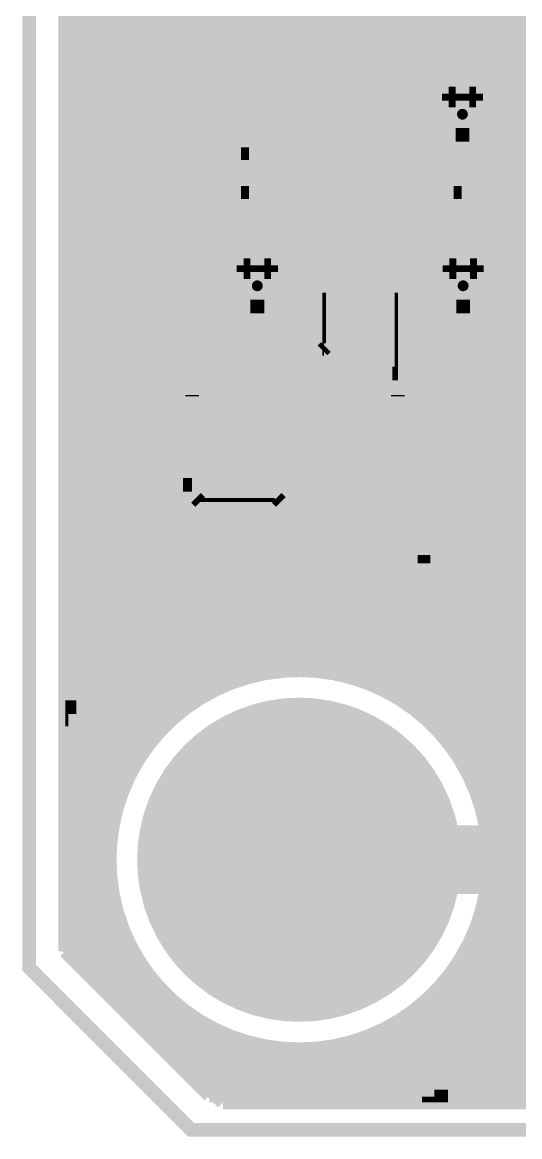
# Model space of a CAD drawing. Extents: x -5 to 157, y -120 to 103.
# Drawn here: x 17.87 to 27.08, y -119.13 to -98.5 of the extents above; entities that cross this region are included whole.
import ezdxf

# ---------------------------------------------------------------- set-up
doc = ezdxf.new("R2010")
doc.units = 0
doc.header["$MEASUREMENT"] = 0
doc.layers.get('0').update_dxf_attribs({"linetype": 'CONTINUOUS'})
for name, color, linetype in [('22-304-2_BOT', 7, 'CONTINUOUS'), ('22-304-2_DRD', 7, 'CONTINUOUS'), ('22-304-2_DRL', 2, 'CONTINUOUS'), ('22-304-2_IN1', 4, 'CONTINUOUS'), ('22-304-2_IN2', 3, 'CONTINUOUS'), ('22-304-2_SMB', 5, 'CONTINUOUS'), ('22-304-2_SMT', 10, 'CONTINUOUS'), ('22-304-2_SPB', 14, 'CONTINUOUS'), ('22-304-2_SSB', 12, 'CONTINUOUS'), ('22-304-2_TOP', 13, 'CONTINUOUS'), ('THRUHOLE_TAP', 7, 'CONTINUOUS')]:
    doc.layers.add(name, color=color, linetype=linetype)

# ---------------------------------------------------------------- blocks, each defined once
blk = doc.blocks.new('ROUND_1')
at = {"const_width": 2.99974}
blk.add_lwpolyline([(-1.49987, 0, 1), (1.49987, 0, 1)], format="xyb", close=True, dxfattribs=at)
blk = doc.blocks.new('RECTANGLE_3')
blk.add_solid([(0.4826, 0.4064), (0.4826, -0.4064), (-0.4826, 0.4064), (-0.4826, -0.4064)])
blk = doc.blocks.new('ROUND_39')
at = {"const_width": 0.40005}
blk.add_lwpolyline([(-0.200024, 0, 1), (0.200024, 0, 1)], format="xyb", close=True, dxfattribs=at)
blk = doc.blocks.new('RECTANGLE_53')
blk.add_solid([(0.6985, 0.4445), (0.6985, -0.4445), (-0.6985, 0.4445), (-0.6985, -0.4445)])
blk = doc.blocks.new('ROUND_83')
at = {"const_width": 1.6002}
blk.add_lwpolyline([(-0.8001, 0, 1), (0.8001, 0, 1)], format="xyb", close=True, dxfattribs=at)
blk = doc.blocks.new('ROUND_88')
at = {"const_width": 0.10033}
blk.add_lwpolyline([(-0.050164, 0, 1), (0.050164, 0, 1)], format="xyb", close=True, dxfattribs=at)
blk = doc.blocks.new('ROUND_42')
at = {"const_width": 0.40005}
blk.add_lwpolyline([(-0.200024, 0, 1), (0.200024, 0, 1)], format="xyb", close=True, dxfattribs=at)
blk = doc.blocks.new('ROUND_80')
at = {"const_width": 0.10033}
blk.add_lwpolyline([(-0.050164, 0, 1), (0.050164, 0, 1)], format="xyb", close=True, dxfattribs=at)

msp = doc.modelspace()

# ---------------------------------------------------------------- linework, layer by layer
at = {"layer": '22-304-2_BOT'}
for points, const_width in [([(21.2852, -29.34208), (21.2852, -103.5177)], 0.254), ([(21.5138, -29.34208), (21.5138, -103.5177)], 0.254), ([(20.32, -36.068), (20.32, -84.455), (19.304, -85.471), (19.304, -106.68), (20.828, -108.204), (25.654, -108.204), (28.956, -111.506), (28.956, -113.284), (30.48, -114.808), (37.338, -114.808), (40.14978, -111.9886), (40.14978, -111.379), (40.14978, -110.04042)], 0.635), ([(21.7424, -79.756), (21.7424, -103.5177)], 0.254), ([(21.971, -80.05572), (21.971, -103.5177)], 0.254), ([(22.1996, -80.28432), (22.1996, -103.5177)], 0.254), ([(22.4282, -80.51292), (22.4282, -103.5177)], 0.254), ([(22.6568, -80.74152), (22.6568, -103.5177)], 0.254), ([(22.8854, -80.97012), (22.8854, -103.5177)], 0.254), ([(23.114, -81.19872), (23.114, -103.5177)], 0.254), ([(21.0566, -84.82838), (21.0566, -103.5177)], 0.254), ([(20.828, -85.11286), (20.828, -107.0356)], 0.254), ([(20.5994, -85.34146), (20.5994, -106.807)], 0.254), ([(20.3708, -85.57006), (20.3708, -106.5784)], 0.254), ([(20.1295, -85.81136), (20.1295, -106.3371)], 0.254), ([(20.1422, -85.79866), (20.1422, -106.3498)], 0.254), ([(23.1267, -98.2218), (23.1267, -98.6282)], 0.254), ([(23.1267, -98.6028), (20.1295, -98.6028)], 0.254), ([(23.1267, -98.6282), (23.1267, -100.0506)], 0.254), ([(23.1267, -98.8314), (20.1295, -98.8314)], 0.254), ([(23.1267, -99.06), (20.1295, -99.06)], 0.254), ([(24.1173, -99.1362), (24.1173, -100.8761), (24.13, -100.8888)], 0.3048), ([(26.0223, -99.9871), (26.0223, -99.1362)], 0.381), ([(23.1267, -99.2886), (20.1295, -99.2886)], 0.254), ([(26.0223, -100.203), (26.0223, -99.1362), (26.0223, -100.203)], 0.254), ([(23.1267, -99.5172), (20.1295, -99.5172)], 0.254), ([(23.1267, -99.7458), (20.1295, -99.7458)], 0.254), ([(23.1267, -99.9744), (20.1295, -99.9744)], 0.254), ([(23.1394, -100.0506), (23.1394, -101.3968)], 0.254), ([(26.9367, -100.0506), (25.1206, -100.0506)], 0.254), ([(25.1206, -100.0506), (25.1206, -101.3968)], 0.254), ([(25.1714, -100.0506), (25.1714, -103.5177)], 0.254), ([(25.4, -100.0506), (25.4, -103.5177)], 0.254), ([(25.6286, -100.0506), (25.6286, -103.5177)], 0.254), ([(25.8572, -100.0506), (25.8572, -103.5177)], 0.254), ([(26.0858, -100.0506), (26.0858, -103.5177)], 0.254), ([(26.3144, -100.0506), (26.3144, -103.5177)], 0.254), ([(26.543, -100.0506), (26.543, -103.5177)], 0.254), ([(26.7716, -100.0506), (26.7716, -103.5177)], 0.254), ([(26.9494, -100.0506), (26.9494, -101.3968)], 0.254), ([(23.1394, -100.203), (20.1295, -100.203)], 0.254), ([(26.9494, -100.203), (25.1206, -100.203)], 0.254), ([(23.1394, -100.4316), (20.1295, -100.4316)], 0.254), ([(26.9494, -100.4316), (25.1206, -100.4316)], 0.254), ([(23.1394, -100.6602), (20.1295, -100.6602)], 0.254), ([(26.9494, -100.6602), (25.1206, -100.6602)], 0.254), ([(23.1394, -100.8888), (20.1295, -100.8888)], 0.254), ([(26.9494, -100.8888), (25.1206, -100.8888)], 0.254), ([(23.1394, -101.1174), (20.1295, -101.1174)], 0.254), ([(26.9494, -101.1174), (25.1206, -101.1174)], 0.254), ([(23.1394, -101.346), (20.1295, -101.346)], 0.254), ([(26.9494, -101.346), (25.1206, -101.346)], 0.254), ([(23.1394, -101.5746), (20.1295, -101.5746)], 0.254), ([(23.1394, -101.3968), (23.1394, -101.8032)], 0.254), ([(25.1206, -101.3968), (25.1206, -101.8032)], 0.254), ([(26.9494, -101.5746), (25.1206, -101.5746)], 0.254), ([(26.9494, -101.3968), (26.9494, -101.8032)], 0.254), ([(23.1394, -101.8032), (20.1295, -101.8032)], 0.254), ([(23.1394, -101.8032), (23.1394, -103.2256)], 0.254), ([(26.9494, -101.8032), (25.1206, -101.8032)], 0.254), ([(25.1206, -101.8032), (25.1206, -103.2256)], 0.254), ([(26.9494, -101.8032), (26.9494, -103.2256)], 0.254), ([(23.1394, -102.0318), (20.1295, -102.0318)], 0.254), ([(26.9494, -102.0318), (25.1206, -102.0318)], 0.254), ([(23.1394, -102.2604), (20.1295, -102.2604)], 0.254), ([(22.5298, -106.3498), (22.5552, -106.3498), (24.13, -104.775), (24.13, -102.3112)], 0.254), ([(26.9494, -102.2604), (25.1206, -102.2604)], 0.254), ([(26.035, -106.3498), (26.3652, -106.3498), (27.94, -104.775), (27.94, -102.3112)], 0.254), ([(23.1394, -102.489), (20.1295, -102.489)], 0.254), ([(26.9494, -102.489), (25.1206, -102.489)], 0.254), ([(23.1394, -102.7176), (20.1295, -102.7176)], 0.254), ([(26.9494, -102.7176), (25.1206, -102.7176)], 0.254), ([(23.1394, -102.9462), (20.1295, -102.9462)], 0.254), ([(26.9494, -102.9462), (25.1206, -102.9462)], 0.254), ([(23.1394, -103.1748), (20.1295, -103.1748)], 0.254), ([(23.495, -103.2256), (23.1394, -103.2256)], 0.254), ([(23.3426, -103.2256), (23.3426, -103.5177)], 0.254), ([(23.495, -103.2256), (23.495, -104.51084)], 0.254), ([(24.765, -103.2256), (24.765, -104.775)], 0.254), ([(25.1206, -103.2256), (24.765, -103.2256)], 0.254), ([(24.9428, -103.2256), (24.9428, -103.5177)], 0.254), ([(26.9494, -103.1748), (25.1206, -103.1748)], 0.254), ([(27.305, -103.2256), (26.9494, -103.2256)], 0.254), ([(27.0002, -103.2256), (27.0002, -103.5177)], 0.254), ([(23.495, -103.4034), (20.1295, -103.4034)], 0.254), ([(22.225, -103.378), (22.225, -104.4702)], 0.254), ([(27.305, -103.4034), (24.765, -103.4034)], 0.254), ([(26.035, -104.4702), (26.035, -103.378)], 0.254), ([(26.035, -104.4702), (26.035, -103.378)], 0.254), ([(21.0185, -103.632), (20.1295, -103.632)], 0.254), ([(21.0185, -103.5177), (21.0185, -105.3973)], 0.254), ([(23.4315, -103.5177), (21.0185, -103.5177)], 0.254), ([(22.225, -103.5812), (22.225, -104.4702)], 0.381), ([(23.4315, -103.5177), (23.4315, -104.57434)], 0.254), ([(23.495, -103.632), (23.4315, -103.632)], 0.254), ([(24.8285, -103.632), (24.765, -103.632)], 0.254), ([(24.8285, -103.5177), (24.8285, -105.3973)], 0.254), ([(27.2415, -103.5177), (24.8285, -103.5177)], 0.254), ([(26.035, -103.5812), (26.035, -104.4702)], 0.381), ([(21.0185, -103.8606), (20.1295, -103.8606)], 0.254), ([(23.495, -103.8606), (23.4315, -103.8606)], 0.254), ([(24.8285, -103.8606), (24.765, -103.8606)], 0.254), ([(21.0185, -104.0892), (20.1295, -104.0892)], 0.254), ([(23.495, -104.0892), (23.4315, -104.0892)], 0.254), ([(24.8285, -104.0892), (24.765, -104.0892)], 0.254), ([(21.0185, -104.3178), (20.1295, -104.3178)], 0.254), ([(21.082, -104.4702), (22.225, -104.4702)], 0.381), ([(23.495, -104.3178), (23.4315, -104.3178)], 0.254), ([(24.8285, -104.3178), (24.765, -104.3178)], 0.254), ([(21.0185, -104.5464), (20.1295, -104.5464)], 0.254), ([(23.495, -104.51084), (23.4315, -104.57434)], 0.254), ([(23.45944, -104.5464), (23.4315, -104.5464)], 0.254), ([(24.8285, -104.5464), (24.765, -104.5464)], 0.254), ([(21.0185, -104.775), (20.1295, -104.775)], 0.254), ([(24.8285, -104.775), (24.765, -104.775)], 0.254), ([(21.0185, -105.0036), (20.1295, -105.0036)], 0.254), ([(24.7142, -105.02392), (24.7142, -106.553)], 0.254), ([(24.8285, -105.0036), (24.72182, -105.0036)], 0.254), ([(21.0185, -105.2322), (20.1295, -105.2322)], 0.254), ([(24.57958, -105.22458), (23.43912, -106.3625)], 0.254), ([(24.8285, -105.2322), (24.56942, -105.2322)], 0.254), ([(21.0185, -105.4608), (20.1295, -105.4608)], 0.254), ([(21.0185, -105.3973), (21.0185, -105.4227)], 0.254), ([(21.0185, -105.4227), (21.0185, -107.2261)], 0.254), ([(24.8285, -105.4608), (24.34082, -105.4608)], 0.254), ([(24.4856, -105.31602), (24.4856, -106.553)], 0.254), ([(24.8285, -105.3973), (24.8285, -105.4227)], 0.254), ([(24.8285, -105.4227), (24.8285, -106.553)], 0.254), ([(21.0185, -105.6894), (20.1295, -105.6894)], 0.254), ([(24.8285, -105.6894), (24.11222, -105.6894)], 0.254), ([(24.257, -105.54462), (24.257, -106.553)], 0.254), ([(21.0185, -105.918), (20.1295, -105.918)], 0.254), ([(24.8285, -105.918), (23.88362, -105.918)], 0.254), ([(24.0284, -105.77322), (24.0284, -106.553)], 0.254), ([(23.7998, -106.00182), (23.7998, -106.553)], 0.254), ([(21.0185, -106.1466), (20.1295, -106.1466)], 0.254), ([(20.1295, -106.3371), (21.0185, -107.2261)], 0.254), ([(22.5298, -106.3498), (22.225, -106.3498)], 0.3048), ([(22.225, -106.3498), (22.5298, -106.3498)], 0.3048), ([(23.5712, -106.23042), (23.5712, -106.49204)], 0.254), ([(24.8285, -106.1466), (23.65502, -106.1466)], 0.254), ([(21.0185, -106.3752), (20.16506, -106.3752)], 0.254), ([(34.1503, -110.04042), (34.1503, -109.2073), (33.909, -108.966), (27.813, -108.966), (26.035, -107.188), (23.368, -107.188), (22.5298, -106.3498)], 0.254), ([(23.43912, -106.3625), (23.62962, -106.553)], 0.254), ([(24.8285, -106.3752), (23.45182, -106.3752)], 0.254), ([(26.035, -106.3498), (26.035, -106.426), (28.067, -108.458), (34.163, -108.458), (34.65068, -108.94568), (34.65068, -110.04042)], 0.254), ([(21.0185, -106.6038), (20.39366, -106.6038)], 0.254), ([(24.8285, -106.553), (23.62962, -106.553)], 0.254), ([(21.0185, -106.8324), (20.62226, -106.8324)], 0.254), ([(21.0185, -107.061), (20.85086, -107.061)], 0.254), ([(21.09216, -107.3023), (21.16836, -107.3785)], 0.254), ([(22.58314, -107.3023), (21.09216, -107.3023)], 0.254), ([(21.2852, -107.3023), (21.2852, -107.3785)], 0.254), ([(21.5138, -107.3023), (21.5138, -107.3785)], 0.254), ([(21.7424, -107.3023), (21.7424, -107.3785)], 0.254), ([(21.971, -107.3023), (21.971, -107.3785)], 0.254), ([(22.1996, -107.3023), (22.1996, -107.3785)], 0.254), ([(22.4282, -107.3023), (22.4282, -107.3785)], 0.254), ([(22.58314, -107.3023), (22.65934, -107.3785)], 0.254), ([(22.65934, -107.3785), (21.16836, -107.3785)], 0.254)]:
    msp.add_lwpolyline(points, dxfattribs=dict(at, const_width=const_width))
at = {"layer": '22-304-2_BOT', "const_width": 0.254}
msp.add_lwpolyline([(24.57958, -105.22458, 0.1989124), (24.7658, -104.775)], format="xyb", dxfattribs=at)
msp.add_lwpolyline([(24.57958, -105.22458, 0.1989124), (24.7658, -104.775)], format="xyb", dxfattribs=at)
at = {"layer": '22-304-2_DRD', "const_width": 0.254}
for points in [[(18.00098, -25.99944), (18.00098, -115.99926), (21.00072, -118.999), (41.9989, -118.999), (44.99864, -115.99926)], [(25.7683, -99.568), (25.3873, -99.949)], [(25.7683, -99.568), (25.3873, -99.949)], [(26.2763, -99.568), (25.7683, -99.568)], [(26.2763, -99.568), (25.7683, -99.568)], [(26.6573, -99.949), (26.2763, -99.568)], [(26.6573, -99.949), (26.2763, -99.568)], [(25.3873, -99.949), (25.3873, -100.457)], [(25.3873, -99.949), (25.3873, -100.457)], [(25.7683, -99.822), (25.7683, -99.949)], [(25.8953, -99.822), (25.7683, -99.822)], [(25.7683, -99.822), (25.7683, -99.949)], [(25.8953, -99.822), (25.7683, -99.822)], [(25.7683, -99.949), (25.8953, -99.949)], [(25.7683, -99.949), (25.8953, -99.949)], [(25.8953, -99.949), (25.8953, -99.822)], [(25.8953, -99.949), (25.8953, -99.822)], [(26.1493, -99.822), (26.1493, -99.949)], [(26.2763, -99.822), (26.1493, -99.822)], [(26.1493, -99.822), (26.1493, -99.949)], [(26.2763, -99.822), (26.1493, -99.822)], [(26.1493, -99.949), (26.2763, -99.949)], [(26.1493, -99.949), (26.2763, -99.949)], [(26.2763, -99.949), (26.2763, -99.822)], [(26.2763, -99.949), (26.2763, -99.822)], [(26.6573, -100.457), (26.6573, -99.949)], [(26.6573, -100.457), (26.6573, -99.949)], [(25.8953, -100.584), (25.6413, -100.33)], [(25.8953, -100.584), (25.6413, -100.33)], [(26.4033, -100.33), (26.1493, -100.584)], [(26.4033, -100.33), (26.1493, -100.584)], [(25.3873, -100.457), (25.7683, -100.838)], [(25.3873, -100.457), (25.7683, -100.838)], [(26.2763, -100.838), (26.6573, -100.457)], [(26.2763, -100.838), (26.6573, -100.457)], [(26.1493, -100.584), (25.8953, -100.584)], [(26.1493, -100.584), (25.8953, -100.584)], [(25.7683, -100.838), (26.2763, -100.838)], [(25.7683, -100.838), (26.2763, -100.838)], [(21.971, -102.743), (21.59, -103.124)], [(22.479, -102.743), (21.971, -102.743)], [(22.86, -103.124), (22.479, -102.743)], [(25.781, -102.743), (25.4, -103.124)], [(25.781, -102.743), (25.4, -103.124)], [(26.289, -102.743), (25.781, -102.743)], [(26.289, -102.743), (25.781, -102.743)], [(26.67, -103.124), (26.289, -102.743)], [(26.67, -103.124), (26.289, -102.743)], [(21.971, -102.997), (21.971, -103.124)], [(22.098, -102.997), (21.971, -102.997)], [(22.098, -103.124), (22.098, -102.997)], [(22.352, -102.997), (22.352, -103.124)], [(22.479, -102.997), (22.352, -102.997)], [(22.479, -103.124), (22.479, -102.997)], [(25.781, -102.997), (25.781, -103.124)], [(25.908, -102.997), (25.781, -102.997)], [(25.781, -102.997), (25.781, -103.124)], [(25.908, -102.997), (25.781, -102.997)], [(25.908, -103.124), (25.908, -102.997)], [(25.908, -103.124), (25.908, -102.997)], [(26.162, -102.997), (26.162, -103.124)], [(26.289, -102.997), (26.162, -102.997)], [(26.162, -102.997), (26.162, -103.124)], [(26.289, -102.997), (26.162, -102.997)], [(26.289, -103.124), (26.289, -102.997)], [(26.289, -103.124), (26.289, -102.997)], [(21.59, -103.124), (21.59, -103.632)], [(21.971, -103.124), (22.098, -103.124)], [(22.352, -103.124), (22.479, -103.124)], [(22.86, -103.632), (22.86, -103.124)], [(25.4, -103.124), (25.4, -103.632)], [(25.4, -103.124), (25.4, -103.632)], [(25.781, -103.124), (25.908, -103.124)], [(25.781, -103.124), (25.908, -103.124)], [(26.162, -103.124), (26.289, -103.124)], [(26.162, -103.124), (26.289, -103.124)], [(26.67, -103.632), (26.67, -103.124)], [(26.67, -103.632), (26.67, -103.124)], [(21.59, -103.632), (21.971, -104.013)], [(22.098, -103.759), (21.844, -103.505)], [(22.606, -103.505), (22.352, -103.759)], [(22.479, -104.013), (22.86, -103.632)], [(25.4, -103.632), (25.781, -104.013)], [(25.4, -103.632), (25.781, -104.013)], [(25.908, -103.759), (25.654, -103.505)], [(25.908, -103.759), (25.654, -103.505)], [(26.416, -103.505), (26.162, -103.759)], [(26.416, -103.505), (26.162, -103.759)], [(26.289, -104.013), (26.67, -103.632)], [(26.289, -104.013), (26.67, -103.632)], [(22.352, -103.759), (22.098, -103.759)], [(26.162, -103.759), (25.908, -103.759)], [(26.162, -103.759), (25.908, -103.759)], [(21.971, -104.013), (22.479, -104.013)], [(25.781, -104.013), (26.289, -104.013)], [(25.781, -104.013), (26.289, -104.013)], [(24.2697, -112.73028), (21.7297, -115.27028)], [(24.2697, -115.27028), (21.7297, -112.73028)]]:
    msp.add_lwpolyline(points, dxfattribs=at)
at = {"layer": '22-304-2_DRL', "const_width": 0.254}
msp.add_lwpolyline([(18.00098, -25.99944), (18.00098, -115.99926), (21.00072, -118.999), (41.9989, -118.999), (44.99864, -115.99926)], dxfattribs=at)
at = {"layer": '22-304-2_IN1', "const_width": 0.254}
for points in [[(21.4122, -29.86786), (21.4122, -102.97414)], [(23.0124, -29.91612), (23.0124, -102.92588)], [(25.2984, -29.99486), (25.2984, -99.65436)], [(21.6408, -30.15742), (21.6408, -102.68204)], [(22.7838, -30.17774), (22.7838, -102.66172)], [(25.527, -30.21584), (25.527, -99.441)], [(21.8694, -30.29966), (21.8694, -102.54234)], [(22.098, -30.36316), (22.098, -102.47884)], [(22.3266, -30.3657), (22.3266, -102.4763)], [(22.5552, -30.30982), (22.5552, -102.53218)], [(25.7556, -30.3276), (25.7556, -99.33432)], [(25.9842, -30.37078), (25.9842, -99.29622)], [(26.2128, -30.353), (26.2128, -99.314)], [(26.4414, -30.27426), (26.4414, -99.39782)], [(21.1836, -36.3474), (21.1836, -110.998)], [(20.955, -36.7157), (20.955, -111.1504)], [(20.2692, -36.97478), (20.2692, -111.7981)], [(20.4978, -36.957), (20.4978, -111.54156)], [(20.7264, -36.87826), (20.7264, -111.3282)], [(26.67, -64.95288), (26.67, -99.568)], [(26.8986, -65.3923), (26.8986, -99.96678)], [(25.0698, -69.27088), (25.0698, -111.16818)], [(20.0406, -81.5594), (20.0406, -112.1156)], [(19.812, -81.9277), (19.812, -112.53724)], [(18.669, -82.03184), (18.669, -115.697)], [(18.8976, -82.1436), (18.8976, -115.9256)], [(19.1262, -82.18678), (19.1262, -116.1542)], [(19.3548, -82.169), (19.3548, -116.3828)], [(19.5834, -82.09026), (19.5834, -113.20526)], [(23.241, -82.85988), (23.241, -110.50016)], [(24.8412, -83.24088), (24.8412, -111.01324)], [(27.1272, -83.08086), (27.1272, -118.364)], [(23.4696, -83.2993), (23.4696, -110.52302)], [(24.6126, -83.44408), (24.6126, -110.8837)], [(23.6982, -83.47456), (23.6982, -110.56112)], [(23.9268, -83.56092), (23.9268, -110.617)], [(24.1554, -83.58378), (24.1554, -110.68812)], [(24.384, -83.54822), (24.384, -110.77702)], [(44.323, -98.4758), (18.669, -98.4758)], [(44.323, -98.7044), (18.669, -98.7044)], [(44.323, -98.933), (18.669, -98.933)], [(36.2585, -99.1616), (18.669, -99.1616)], [(25.61844, -99.3902), (18.669, -99.3902)], [(29.42844, -99.3902), (26.42616, -99.3902)], [(25.32634, -99.6188), (18.669, -99.6188)], [(29.13634, -99.6188), (26.71572, -99.6188)], [(25.18664, -99.8474), (18.669, -99.8474)], [(28.99664, -99.8474), (26.85796, -99.8474)], [(25.12314, -100.076), (18.669, -100.076)], [(28.93314, -100.076), (26.92146, -100.076)], [(25.1206, -100.3046), (18.669, -100.3046)], [(28.9306, -100.3046), (26.924, -100.3046)], [(25.17648, -100.5332), (18.669, -100.5332)], [(28.98648, -100.5332), (26.86812, -100.5332)], [(26.8986, -100.43922), (26.8986, -103.0986)], [(25.30602, -100.7618), (18.669, -100.7618)], [(25.2984, -100.7491), (25.2984, -102.84714)], [(29.11602, -100.7618), (26.73604, -100.7618)], [(25.527, -100.96246), (25.527, -102.62616)], [(26.67, -100.838), (26.67, -102.7303)], [(25.57018, -100.9904), (18.669, -100.9904)], [(25.7556, -101.06914), (25.7556, -102.5144)], [(25.9842, -101.10978), (25.9842, -102.47122)], [(26.2128, -101.08946), (26.2128, -102.48646)], [(26.4414, -101.00818), (26.4414, -102.5652)], [(29.38018, -100.9904), (26.47442, -100.9904)], [(44.323, -101.219), (18.669, -101.219)], [(44.323, -101.4476), (18.669, -101.4476)], [(44.323, -101.6762), (18.669, -101.6762)], [(44.323, -101.9048), (18.669, -101.9048)], [(44.323, -102.1334), (18.669, -102.1334)], [(44.323, -102.362), (18.669, -102.362)], [(21.77288, -102.5906), (18.669, -102.5906)], [(25.58288, -102.5906), (22.67712, -102.5906)], [(29.39288, -102.5906), (26.48712, -102.5906)], [(21.50872, -102.8192), (18.669, -102.8192)], [(25.31872, -102.8192), (22.93874, -102.8192)], [(29.12872, -102.8192), (26.74874, -102.8192)], [(21.37918, -103.0478), (18.669, -103.0478)], [(25.18918, -103.0478), (23.07082, -103.0478)], [(28.99918, -103.0478), (26.88082, -103.0478)], [(21.3233, -103.2764), (18.669, -103.2764)], [(25.1333, -103.2764), (23.1267, -103.2764)], [(28.9433, -103.2764), (26.9367, -103.2764)], [(21.32584, -103.505), (18.669, -103.505)], [(25.13584, -103.505), (23.12416, -103.505)], [(26.8986, -103.6574), (26.8986, -118.364)], [(28.94584, -103.505), (26.93416, -103.505)], [(21.38934, -103.7336), (18.669, -103.7336)], [(21.4122, -103.78186), (21.4122, -110.871)], [(23.0124, -103.83012), (23.0124, -110.49254)], [(25.19934, -103.7336), (23.06066, -103.7336)], [(29.00934, -103.7336), (26.87066, -103.7336)], [(21.52904, -103.9622), (18.669, -103.9622)], [(21.6408, -104.07142), (21.6408, -110.76686)], [(25.33904, -103.9622), (22.91842, -103.9622)], [(25.2984, -103.90886), (25.2984, -111.35106)], [(26.67, -104.0257), (26.67, -118.364)], [(29.14904, -103.9622), (26.72842, -103.9622)], [(21.82114, -104.1908), (18.669, -104.1908)], [(21.8694, -104.21366), (21.8694, -110.67796)], [(22.098, -104.27716), (22.098, -110.60938)], [(22.3266, -104.2797), (22.3266, -110.55604)], [(22.5552, -104.22382), (22.5552, -110.52048)], [(25.63114, -104.1908), (22.62886, -104.1908)], [(22.7838, -104.09174), (22.7838, -110.49762)], [(25.527, -104.12984), (25.527, -111.56696)], [(25.7556, -104.2416), (25.7556, -111.82858)], [(26.2128, -104.267), (26.2128, -112.59312)], [(29.44114, -104.1908), (26.43886, -104.1908)], [(26.4414, -104.18826), (26.4414, -113.3221)], [(44.323, -104.4194), (18.669, -104.4194)], [(25.9842, -104.28478), (25.9842, -112.15624)], [(44.323, -104.648), (18.669, -104.648)], [(44.323, -104.8766), (18.669, -104.8766)], [(44.323, -105.1052), (18.669, -105.1052)], [(44.323, -105.3338), (18.669, -105.3338)], [(44.323, -105.5624), (18.669, -105.5624)], [(44.323, -105.791), (18.669, -105.791)], [(44.323, -106.0196), (18.669, -106.0196)], [(44.323, -106.2482), (18.669, -106.2482)], [(44.323, -106.4768), (18.669, -106.4768)], [(44.323, -106.7054), (18.669, -106.7054)], [(28.30068, -106.934), (18.669, -106.934)], [(28.30068, -107.1626), (18.669, -107.1626)], [(28.30068, -107.3912), (18.669, -107.3912)], [(28.30068, -107.6198), (18.669, -107.6198)], [(28.30068, -107.8484), (18.669, -107.8484)], [(28.30068, -108.077), (18.669, -108.077)], [(28.30068, -108.3056), (18.669, -108.3056)], [(28.30068, -108.5342), (18.669, -108.5342)], [(28.30068, -108.7628), (18.669, -108.7628)], [(28.30068, -108.9914), (18.669, -108.9914)], [(28.30068, -109.22), (18.669, -109.22)], [(38.8366, -109.4486), (18.669, -109.4486)], [(44.323, -109.6772), (18.669, -109.6772)], [(44.323, -109.9058), (18.669, -109.9058)], [(44.323, -110.1344), (18.669, -110.1344)], [(38.46576, -110.363), (18.669, -110.363)], [(22.17166, -110.5916), (18.669, -110.5916)], [(34.53638, -110.5916), (23.82774, -110.5916)], [(21.51888, -110.8202), (18.669, -110.8202)], [(34.27222, -110.8202), (24.48052, -110.8202)], [(21.10486, -111.0488), (18.669, -111.0488)], [(34.14268, -111.0488), (24.89454, -111.0488)], [(20.78736, -111.2774), (18.669, -111.2774)], [(34.0868, -111.2774), (25.2095, -111.2774)], [(20.53336, -111.506), (18.669, -111.506)], [(34.08934, -111.506), (25.46604, -111.506)], [(20.32254, -111.7346), (18.669, -111.7346)], [(34.15284, -111.7346), (25.67686, -111.7346)], [(20.14474, -111.9632), (18.669, -111.9632)], [(34.29254, -111.9632), (25.85466, -111.9632)], [(19.99488, -112.1918), (18.669, -112.1918)], [(34.58464, -112.1918), (26.00452, -112.1918)], [(19.86788, -112.4204), (18.669, -112.4204)], [(44.323, -112.4204), (26.13152, -112.4204)], [(19.7612, -112.649), (18.669, -112.649)], [(44.323, -112.649), (26.23566, -112.649)], [(19.67484, -112.8776), (18.669, -112.8776)], [(44.323, -112.8776), (26.32202, -112.8776)], [(19.60626, -113.1062), (18.669, -113.1062)], [(44.323, -113.1062), (26.3906, -113.1062)], [(19.55546, -113.3348), (18.669, -113.3348)], [(44.323, -113.3348), (26.44394, -113.3348)], [(19.5199, -113.5634), (18.669, -113.5634)], [(44.323, -113.5634), (26.4795, -113.5634)], [(19.49704, -113.792), (18.669, -113.792)], [(44.323, -113.792), (26.49982, -113.792)], [(19.49196, -114.0206), (18.669, -114.0206)], [(44.323, -114.0206), (26.50744, -114.0206)], [(19.49958, -114.2492), (18.669, -114.2492)], [(44.323, -114.2492), (26.49728, -114.2492)], [(19.52498, -114.4778), (18.669, -114.4778)], [(44.323, -114.4778), (26.47442, -114.4778)], [(19.56308, -114.7064), (18.669, -114.7064)], [(19.5834, -114.7953), (19.5834, -116.6114)], [(44.323, -114.7064), (26.43632, -114.7064)], [(26.4414, -114.67846), (26.4414, -118.364)], [(19.61896, -114.935), (18.669, -114.935)], [(44.323, -114.935), (26.38044, -114.935)], [(19.69008, -115.1636), (18.669, -115.1636)], [(44.323, -115.1636), (26.30932, -115.1636)], [(19.77898, -115.3922), (18.669, -115.3922)], [(26.2128, -115.40744), (26.2128, -118.364)], [(44.1198, -115.3922), (26.21788, -115.3922)], [(19.8882, -115.6208), (18.669, -115.6208)], [(19.812, -115.46332), (19.812, -116.84)], [(43.8912, -115.6208), (26.1112, -115.6208)], [(18.669, -115.697), (21.336, -118.364)], [(20.01774, -115.8494), (18.8214, -115.8494)], [(20.0406, -115.88242), (20.0406, -117.0686)], [(43.6626, -115.8494), (25.97912, -115.8494)], [(25.9842, -115.84178), (25.9842, -118.364)], [(20.17268, -116.078), (19.05, -116.078)], [(20.2692, -116.20246), (20.2692, -117.2972)], [(25.7556, -116.16944), (25.7556, -118.364)], [(43.434, -116.078), (25.82672, -116.078)], [(20.35556, -116.3066), (19.2786, -116.3066)], [(25.527, -116.4336), (25.527, -118.364)], [(43.2054, -116.3066), (25.6413, -116.3066)], [(20.574, -116.5352), (19.5072, -116.5352)], [(20.4978, -116.459), (20.4978, -117.5258)], [(25.2984, -116.6495), (25.2984, -118.364)], [(42.9768, -116.5352), (25.42286, -116.5352)], [(20.83816, -116.7638), (19.7358, -116.7638)], [(20.7264, -116.67236), (20.7264, -117.7544)], [(20.955, -116.85016), (20.955, -117.983)], [(25.0698, -116.83238), (25.0698, -118.364)], [(42.7482, -116.7638), (25.1587, -116.7638)], [(21.16836, -116.9924), (19.9644, -116.9924)], [(21.1836, -117.00002), (21.1836, -118.2116)], [(42.5196, -116.9924), (24.83104, -116.9924)], [(24.8412, -116.98478), (24.8412, -118.364)], [(21.61032, -117.221), (20.193, -117.221)], [(21.4122, -117.12702), (21.4122, -118.364)], [(21.6408, -117.2337), (21.6408, -118.364)], [(24.384, -117.22354), (24.384, -118.364)], [(42.291, -117.221), (24.38908, -117.221)], [(24.6126, -117.11432), (24.6126, -118.364)], [(22.36216, -117.4496), (20.4216, -117.4496)], [(21.8694, -117.32006), (21.8694, -118.364)], [(22.098, -117.38864), (22.098, -118.364)], [(22.3266, -117.44198), (22.3266, -118.364)], [(22.5552, -117.48008), (22.5552, -118.364)], [(23.4696, -117.475), (23.4696, -118.364)], [(42.0624, -117.4496), (23.63724, -117.4496)], [(23.6982, -117.4369), (23.6982, -118.364)], [(23.9268, -117.38356), (23.9268, -118.364)], [(24.1554, -117.31244), (24.1554, -118.364)], [(41.8338, -117.6782), (20.6502, -117.6782)], [(22.7838, -117.5004), (22.7838, -118.364)], [(23.0124, -117.50802), (23.0124, -118.364)], [(23.241, -117.5004), (23.241, -118.364)], [(41.6052, -117.9068), (20.8788, -117.9068)], [(41.3766, -118.1354), (21.1074, -118.1354)], [(41.148, -118.364), (21.336, -118.364)]]:
    msp.add_lwpolyline(points, dxfattribs=at)
for points in [[(26.0223, -99.29622, 0.4142136), (25.11552, -100.203)], [(26.0223, -99.29622, 0.4142136), (25.11552, -100.203)], [(26.92908, -100.203, 0.4142136), (26.0223, -99.29622)], [(26.92908, -100.203, 0.4142136), (26.0223, -99.29622)], [(25.11552, -100.203, 0.4142136), (26.0223, -101.10978)], [(25.11552, -100.203, 0.4142136), (26.0223, -101.10978)], [(26.0223, -101.10978, 0.4142136), (26.92908, -100.203)], [(26.0223, -101.10978, 0.4142136), (26.92908, -100.203)], [(22.225, -102.47122, 0.4142136), (21.31822, -103.378)], [(23.13178, -103.378, 0.4142136), (22.225, -102.47122)], [(26.035, -102.47122, 0.4142136), (25.12822, -103.378)], [(26.94178, -103.378, 0.4142136), (26.035, -102.47122)], [(21.31822, -103.378, 0.4142136), (22.225, -104.28478)], [(22.225, -104.28478, 0.4142136), (23.13178, -103.378)], [(25.12822, -103.378, 0.4142136), (26.035, -104.28478)], [(26.035, -104.28478, 0.4142136), (26.94178, -103.378)], [(22.9997, -110.49254, 0.4142136), (19.49196, -114.00028)], [(26.50744, -114.00028, 0.4142136), (22.9997, -110.49254)], [(19.49196, -114.00028, 0.4142136), (22.9997, -117.50802)], [(22.9997, -117.50802, 0.4142136), (26.50744, -114.00028)]]:
    msp.add_lwpolyline(points, format="xyb", dxfattribs=at)
at = {"layer": '22-304-2_IN2'}
for points, const_width in [([(22.9997, -114.00028), (39.03472, -114.00028), (41.57472, -111.46028), (41.57472, -106.9848), (40.005, -105.41), (40.005, -71.755), (41.275, -70.485), (41.275, -61.595), (40.005, -60.325), (40.005, -24.13508), (39.99992, -24.13), (39.99992, -11.99896)], 1.27), ([(21.5138, -25.39238), (21.5138, -110.6932)], 0.254), ([(21.7424, -25.39238), (21.7424, -110.59922)], 0.254), ([(21.971, -25.39238), (21.971, -110.52302)], 0.254), ([(22.1996, -25.39238), (22.1996, -110.46206)], 0.254), ([(22.4282, -25.39238), (22.4282, -110.41888)], 0.254), ([(22.6568, -25.39238), (22.6568, -110.39094)], 0.254), ([(22.8854, -25.39238), (22.8854, -110.3757)], 0.254), ([(23.114, -25.39238), (23.114, -110.3757)], 0.254), ([(23.3426, -25.39238), (23.3426, -110.39094)], 0.254), ([(23.5712, -25.39238), (23.5712, -110.41888)], 0.254), ([(23.7998, -25.39238), (23.7998, -110.46206)], 0.254), ([(24.0284, -25.39238), (24.0284, -110.52302)], 0.254), ([(24.257, -25.39238), (24.257, -110.59922)], 0.254), ([(24.4856, -25.39238), (24.4856, -110.6932)], 0.254), ([(24.7142, -25.39238), (24.7142, -110.80496)], 0.254), ([(24.9428, -25.39238), (24.9428, -110.93704)], 0.254), ([(25.1714, -25.39238), (25.1714, -111.09706)], 0.254), ([(21.2852, -36.41598), (21.2852, -110.80496)], 0.254), ([(21.0566, -36.78174), (21.0566, -110.93704)], 0.254), ([(20.828, -36.95954), (20.828, -111.09706)], 0.254), ([(20.3708, -37.09162), (20.3708, -111.50092)], 0.254), ([(20.5994, -37.05606), (20.5994, -111.28248)], 0.254), ([(25.4, -69.26072), (25.4, -111.28248)], 0.254), ([(27.0002, -69.42074), (27.0002, -112.7379)], 0.254), ([(25.6286, -69.51218), (25.6286, -111.50092)], 0.254), ([(26.7716, -69.59854), (26.7716, -112.7379)], 0.254), ([(25.8572, -69.64934), (25.8572, -111.76762)], 0.254), ([(26.0858, -69.71792), (26.0858, -112.09528)], 0.254), ([(26.3144, -69.73062), (26.3144, -112.52962)], 0.254), ([(26.543, -69.69506), (26.543, -112.7379)], 0.254), ([(20.1422, -81.62798), (20.1422, -111.76762)], 0.254), ([(19.9136, -81.99374), (19.9136, -112.09528)], 0.254), ([(18.669, -82.17154), (18.669, -115.57)], 0.254), ([(19.685, -82.17154), (19.685, -112.52962)], 0.254), ([(18.7706, -82.22234), (18.7706, -115.6716)], 0.254), ([(18.9992, -82.29092), (18.9992, -115.9002)], 0.254), ([(19.2278, -82.30362), (19.2278, -116.1288)], 0.254), ([(19.4564, -82.26806), (19.4564, -113.22812)], 0.254), ([(38.74262, -98.6028), (18.669, -98.6028)], 0.254), ([(38.74262, -98.8314), (18.669, -98.8314)], 0.254), ([(38.74262, -99.06), (18.669, -99.06)], 0.254), ([(38.74262, -99.2886), (18.669, -99.2886)], 0.254), ([(38.74262, -99.5172), (18.669, -99.5172)], 0.254), ([(38.74262, -99.7458), (18.669, -99.7458)], 0.254), ([(38.74262, -99.9744), (18.669, -99.9744)], 0.254), ([(38.74262, -100.203), (18.669, -100.203)], 0.254), ([(38.74262, -100.4316), (18.669, -100.4316)], 0.254), ([(38.74262, -100.6602), (18.669, -100.6602)], 0.254), ([(38.74262, -100.8888), (18.669, -100.8888)], 0.254), ([(38.74262, -101.1174), (18.669, -101.1174)], 0.254), ([(38.74262, -101.346), (18.669, -101.346)], 0.254), ([(38.74262, -101.5746), (18.669, -101.5746)], 0.254), ([(38.74262, -101.8032), (18.669, -101.8032)], 0.254), ([(38.74262, -102.0318), (18.669, -102.0318)], 0.254), ([(38.74262, -102.2604), (18.669, -102.2604)], 0.254), ([(38.74262, -102.489), (18.669, -102.489)], 0.254), ([(38.74262, -102.7176), (18.669, -102.7176)], 0.254), ([(38.74262, -102.9462), (18.669, -102.9462)], 0.254), ([(38.74262, -103.1748), (18.669, -103.1748)], 0.254), ([(38.74262, -103.4034), (18.669, -103.4034)], 0.254), ([(38.74262, -103.632), (18.669, -103.632)], 0.254), ([(38.74262, -103.8606), (18.669, -103.8606)], 0.254), ([(38.74262, -104.0892), (18.669, -104.0892)], 0.254), ([(38.74262, -104.3178), (18.669, -104.3178)], 0.254), ([(38.74262, -104.5464), (18.669, -104.5464)], 0.254), ([(38.74262, -104.775), (18.669, -104.775)], 0.254), ([(38.74262, -105.0036), (18.669, -105.0036)], 0.254), ([(38.74262, -105.2322), (18.669, -105.2322)], 0.254), ([(38.74516, -105.4608), (18.669, -105.4608)], 0.254), ([(38.77564, -105.6894), (18.669, -105.6894)], 0.254), ([(38.8493, -105.918), (18.669, -105.918)], 0.254), ([(38.98138, -106.1466), (18.669, -106.1466)], 0.254), ([(39.18458, -106.3752), (18.669, -106.3752)], 0.254), ([(39.41318, -106.6038), (18.669, -106.6038)], 0.254), ([(39.64178, -106.8324), (18.669, -106.8324)], 0.254), ([(39.87038, -107.061), (18.669, -107.061)], 0.254), ([(40.09644, -107.2896), (18.669, -107.2896)], 0.254), ([(40.31234, -107.5182), (18.669, -107.5182)], 0.254), ([(40.31234, -107.7468), (18.669, -107.7468)], 0.254), ([(40.31234, -107.9754), (18.669, -107.9754)], 0.254), ([(40.31234, -108.204), (18.669, -108.204)], 0.254), ([(40.31234, -108.4326), (18.669, -108.4326)], 0.254), ([(40.31234, -108.6612), (18.669, -108.6612)], 0.254), ([(40.31234, -108.8898), (18.669, -108.8898)], 0.254), ([(40.31234, -109.1184), (18.669, -109.1184)], 0.254), ([(28.01112, -109.347), (18.669, -109.347)], 0.254), ([(28.01112, -109.5756), (18.669, -109.5756)], 0.254), ([(28.01112, -109.8042), (18.669, -109.8042)], 0.254), ([(28.01112, -110.0328), (18.669, -110.0328)], 0.254), ([(28.01112, -110.2614), (18.669, -110.2614)], 0.254), ([(22.09038, -110.49), (18.669, -110.49)], 0.254), ([(28.01112, -110.49), (23.90902, -110.49)], 0.254), ([(21.45538, -110.7186), (18.669, -110.7186)], 0.254), ([(28.01112, -110.7186), (24.54148, -110.7186)], 0.254), ([(21.04136, -110.9472), (18.669, -110.9472)], 0.254), ([(28.01112, -110.9472), (24.9555, -110.9472)], 0.254), ([(20.72386, -111.1758), (18.669, -111.1758)], 0.254), ([(28.01112, -111.1758), (25.273, -111.1758)], 0.254), ([(20.46732, -111.4044), (18.669, -111.4044)], 0.254), ([(28.01112, -111.4044), (25.53208, -111.4044)], 0.254), ([(20.25142, -111.633), (18.669, -111.633)], 0.254), ([(28.01112, -111.633), (25.74544, -111.633)], 0.254), ([(20.07108, -111.8616), (18.669, -111.8616)], 0.254), ([(28.01112, -111.8616), (25.92832, -111.8616)], 0.254), ([(19.91614, -112.0902), (18.669, -112.0902)], 0.254), ([(35.55746, -112.0902), (26.08072, -112.0902)], 0.254), ([(19.7866, -112.3188), (18.669, -112.3188)], 0.254), ([(38.93058, -112.3188), (26.2128, -112.3188)], 0.254), ([(19.67738, -112.5474), (18.669, -112.5474)], 0.254), ([(38.70198, -112.5474), (26.32202, -112.5474)], 0.254), ([(38.51148, -112.7379), (26.39822, -112.7379)], 0.254), ([(19.58594, -112.776), (18.669, -112.776)], 0.254), ([(19.51228, -113.0046), (18.669, -113.0046)], 0.254), ([(19.45386, -113.2332), (18.669, -113.2332)], 0.254), ([(19.41322, -113.4618), (18.669, -113.4618)], 0.254), ([(19.38528, -113.6904), (18.669, -113.6904)], 0.254), ([(19.37512, -113.919), (18.669, -113.919)], 0.254), ([(19.37512, -114.1476), (18.669, -114.1476)], 0.254), ([(19.3929, -114.3762), (18.669, -114.3762)], 0.254), ([(19.42338, -114.6048), (18.669, -114.6048)], 0.254), ([(19.4564, -114.7699), (19.4564, -116.3574)], 0.254), ([(19.4691, -114.8334), (18.669, -114.8334)], 0.254), ([(19.5326, -115.062), (18.669, -115.062)], 0.254), ([(19.61134, -115.2906), (18.669, -115.2906)], 0.254), ([(43.815, -115.2906), (26.38806, -115.2906)], 0.254), ([(39.03472, -115.26266), (26.39822, -115.26266)], 0.254), ([(26.543, -115.26266), (26.543, -118.491)], 0.254), ([(26.7716, -115.26266), (26.7716, -118.491)], 0.254), ([(27.0002, -115.26266), (27.0002, -118.491)], 0.254), ([(19.70532, -115.5192), (18.669, -115.5192)], 0.254), ([(18.669, -115.57), (21.59, -118.491)], 0.254), ([(19.685, -115.47094), (19.685, -116.586)], 0.254), ([(43.815, -115.5192), (26.29154, -115.5192)], 0.254), ([(26.3144, -115.47094), (26.3144, -118.491)], 0.254), ([(19.82216, -115.7478), (18.8468, -115.7478)], 0.254), ([(43.7642, -115.7478), (26.17724, -115.7478)], 0.254), ([(19.95932, -115.9764), (19.0754, -115.9764)], 0.254), ([(19.9136, -115.90528), (19.9136, -116.8146)], 0.254), ([(43.5356, -115.9764), (26.04008, -115.9764)], 0.254), ([(26.0858, -115.90528), (26.0858, -118.491)], 0.254), ([(20.11934, -116.205), (19.304, -116.205)], 0.254), ([(20.1422, -116.23294), (20.1422, -117.0432)], 0.254), ([(25.8572, -116.23294), (25.8572, -118.491)], 0.254), ([(43.307, -116.205), (25.87752, -116.205)], 0.254), ([(20.30984, -116.4336), (19.5326, -116.4336)], 0.254), ([(43.0784, -116.4336), (25.68702, -116.4336)], 0.254), ([(20.3708, -116.4971), (20.3708, -117.2718)], 0.254), ([(25.6286, -116.4971), (25.6286, -118.491)], 0.254), ([(20.5359, -116.6622), (19.7612, -116.6622)], 0.254), ([(20.5994, -116.71808), (20.5994, -117.5004)], 0.254), ([(25.4, -116.71808), (25.4, -118.491)], 0.254), ([(42.8498, -116.6622), (25.46096, -116.6622)], 0.254), ([(20.81022, -116.8908), (19.9898, -116.8908)], 0.254), ([(20.828, -116.9035), (20.828, -117.729)], 0.254), ([(21.0566, -117.06098), (21.0566, -117.9576)], 0.254), ([(24.9428, -117.06098), (24.9428, -118.491)], 0.254), ([(25.1714, -116.9035), (25.1714, -118.491)], 0.254), ([(42.6212, -116.8908), (25.18918, -116.8908)], 0.254), ([(21.15058, -117.1194), (20.2184, -117.1194)], 0.254), ([(21.2852, -117.1956), (21.2852, -118.1862)], 0.254), ([(24.7142, -117.1956), (24.7142, -118.491)], 0.254), ([(42.3926, -117.1194), (24.84882, -117.1194)], 0.254), ([(21.60524, -117.348), (20.447, -117.348)], 0.254), ([(21.5138, -117.30736), (21.5138, -118.4148)], 0.254), ([(21.7424, -117.40134), (21.7424, -118.491)], 0.254), ([(21.971, -117.47754), (21.971, -118.491)], 0.254), ([(24.0284, -117.47754), (24.0284, -118.491)], 0.254), ([(24.257, -117.40134), (24.257, -118.491)], 0.254), ([(42.164, -117.348), (24.39416, -117.348)], 0.254), ([(24.4856, -117.30736), (24.4856, -118.491)], 0.254), ([(22.40026, -117.5766), (20.6756, -117.5766)], 0.254), ([(22.1996, -117.53596), (22.1996, -118.491)], 0.254), ([(22.4282, -117.58168), (22.4282, -118.491)], 0.254), ([(22.6568, -117.60962), (22.6568, -118.491)], 0.254), ([(22.8854, -117.62486), (22.8854, -118.491)], 0.254), ([(23.114, -117.62486), (23.114, -118.491)], 0.254), ([(23.3426, -117.60962), (23.3426, -118.491)], 0.254), ([(23.5712, -117.58168), (23.5712, -118.491)], 0.254), ([(41.9354, -117.5766), (23.59914, -117.5766)], 0.254), ([(23.7998, -117.53596), (23.7998, -118.491)], 0.254), ([(41.7068, -117.8052), (20.9042, -117.8052)], 0.254), ([(41.4782, -118.0338), (21.1328, -118.0338)], 0.254), ([(41.2496, -118.2624), (21.3614, -118.2624)], 0.254), ([(41.021, -118.491), (21.59, -118.491)], 0.254)]:
    msp.add_lwpolyline(points, dxfattribs=dict(at, const_width=const_width))
at = {"layer": '22-304-2_IN2', "const_width": 0.254}
for points in [[(22.9997, -110.37316, 0.4142136), (19.37258, -114.00028)], [(26.39822, -112.7379, 0.3134888), (22.9997, -110.3757)], [(19.37258, -114.00028, 0.4142136), (22.9997, -117.6274)], [(22.9997, -117.6274, 0.3134888), (26.39822, -115.26266)]]:
    msp.add_lwpolyline(points, format="xyb", dxfattribs=at)
at = {"layer": '22-304-2_SSB', "const_width": 0.1524}
for points in [[(24.9428, -96.9645), (24.9428, -99.8855), (23.3045, -99.8855), (23.3045, -96.9645), (24.9428, -96.9645)], [(26.8478, -96.9645), (26.8478, -99.8855), (25.2095, -99.8855), (25.2095, -96.9645), (26.8478, -96.9645)], [(28.7528, -96.9645), (28.7528, -99.8855), (27.1145, -99.8855), (27.1145, -96.9645), (28.7528, -96.9645)], [(23.3045, -103.0605), (23.3045, -100.1395), (24.9428, -100.1395), (24.9428, -103.0605), (23.3045, -103.0605)], [(27.1145, -103.0605), (27.1145, -100.1395), (28.7528, -100.1395), (28.7528, -103.0605), (27.1145, -103.0605)], [(25.9334, -100.99294), (26.10358, -101.11232), (26.27376, -101.17074), (26.61158, -101.17074), (26.78176, -101.11232), (26.9494, -100.99294), (26.9494, -100.87356), (26.78176, -100.75672), (26.61158, -100.69576), (26.27376, -100.69576), (26.10358, -100.75672), (25.9334, -100.87356), (25.9334, -100.99294)], [(21.9964, -100.81514), (21.9964, -101.05136)], [(21.9964, -100.93452), (23.0124, -100.93452), (22.84476, -101.05136)], [(21.9964, -101.53396), (21.9964, -101.77272)], [(25.9334, -101.53396), (25.9334, -101.77272)], [(21.9964, -101.65334), (23.0124, -101.65334), (22.84476, -101.77272)], [(25.9334, -101.65334), (26.9494, -101.65334), (26.78176, -101.77272)], [(21.9964, -102.25532), (21.9964, -102.66934), (23.0124, -102.66934)], [(25.9334, -102.25532), (25.9334, -102.66934), (26.9494, -102.66934)], [(23.241, -106.934), (23.241, -107.061), (21.59, -107.061), (21.209, -106.68), (21.209, -103.759), (23.241, -103.759), (23.241, -106.934)], [(27.051, -106.934), (27.051, -107.061), (25.4, -107.061), (25.019, -106.68), (25.019, -103.759), (27.051, -103.759), (27.051, -106.934)], [(25.3111, -108.43768), (25.3111, -107.42168), (25.42794, -107.59186)], [(21.26234, -108.43768), (21.73732, -108.43768), (21.26234, -107.76204), (21.26234, -107.59186), (21.3233, -107.42168), (21.6789, -107.42168), (21.73732, -107.59186)], [(22.10054, -108.43768), (22.57552, -108.43768), (22.10054, -107.76204), (22.10054, -107.59186), (22.1615, -107.42168), (22.5171, -107.42168), (22.57552, -107.59186)], [(23.41372, -108.43768), (23.05812, -108.43768), (22.93874, -108.09986), (22.93874, -107.76204), (23.05812, -107.42168), (23.41372, -107.42168)], [(23.3553, -108.43768), (23.3553, -107.42168)], [(25.91054, -108.43768), (26.38552, -108.43768), (25.91054, -107.76204), (25.91054, -107.59186), (25.9715, -107.42168), (26.3271, -107.42168), (26.38552, -107.59186)], [(27.22372, -108.43768), (26.86812, -108.43768), (26.74874, -108.09986), (26.74874, -107.76204), (26.86812, -107.42168), (27.22372, -107.42168)], [(25.19172, -108.43768), (25.42794, -108.43768)]]:
    msp.add_lwpolyline(points, dxfattribs=at)
at = {"layer": '22-304-2_TOP', "const_width": 0.254}
for points in [[(19.9136, -81.915), (19.9136, -110.06328)], [(20.1422, -81.915), (20.1422, -109.89564)], [(20.3708, -81.915), (20.3708, -109.74578)], [(20.5994, -81.915), (20.5994, -109.61116)], [(20.828, -81.915), (20.828, -109.49432)], [(21.0566, -81.915), (21.0566, -109.39018)], [(21.2852, -81.915), (21.2852, -109.30128)], [(21.5138, -81.915), (21.5138, -109.22508)], [(21.7424, -81.915), (21.7424, -109.15904)], [(21.971, -81.915), (21.971, -109.1057)], [(22.1996, -81.915), (22.1996, -109.06252)], [(22.4282, -81.915), (22.4282, -109.03204)], [(22.6568, -81.915), (22.6568, -109.00918)], [(22.8854, -81.915), (22.8854, -108.99902)], [(23.114, -81.915), (23.114, -108.99902)], [(23.3426, -81.915), (23.3426, -109.00918)], [(23.5712, -81.915), (23.5712, -109.03204)], [(23.7998, -81.915), (23.7998, -109.06252)], [(24.0284, -81.915), (24.0284, -109.1057)], [(24.257, -81.915), (24.257, -109.15904)], [(24.4856, -81.915), (24.4856, -109.22508)], [(24.7142, -81.915), (24.7142, -109.30128)], [(24.9428, -81.915), (24.9428, -109.39018)], [(25.1714, -81.915), (25.1714, -109.49432)], [(25.4, -81.915), (25.4, -109.61116)], [(25.6286, -81.915), (25.6286, -109.74578)], [(25.8572, -81.915), (25.8572, -109.89564)], [(26.0858, -81.915), (26.0858, -110.06328)], [(26.3144, -81.915), (26.3144, -110.25378)], [(26.543, -81.915), (26.543, -110.46968)], [(26.7716, -81.915), (26.7716, -110.71606)], [(27.0002, -81.915), (27.0002, -110.998)], [(18.669, -82.03184), (18.669, -111.49838)], [(18.7706, -82.09026), (18.7706, -111.33074)], [(18.9992, -82.169), (18.9992, -110.998)], [(19.2278, -82.18678), (19.2278, -110.71606)], [(19.4564, -82.1436), (19.4564, -110.46968)], [(19.685, -82.03184), (19.685, -110.25378)], [(43.815, -98.6028), (18.669, -98.6028)], [(43.815, -98.8314), (18.669, -98.8314)], [(43.815, -99.06), (18.669, -99.06)], [(43.815, -99.2886), (18.669, -99.2886)], [(43.815, -99.5172), (18.669, -99.5172)], [(43.815, -99.7458), (18.669, -99.7458)], [(43.815, -99.9744), (18.669, -99.9744)], [(43.815, -100.203), (18.669, -100.203)], [(43.815, -100.4316), (18.669, -100.4316)], [(43.815, -100.6602), (18.669, -100.6602)], [(43.815, -100.8888), (18.669, -100.8888)], [(43.815, -101.1174), (18.669, -101.1174)], [(43.815, -101.346), (18.669, -101.346)], [(43.815, -101.5746), (18.669, -101.5746)], [(43.815, -101.8032), (18.669, -101.8032)], [(43.815, -102.0318), (18.669, -102.0318)], [(43.815, -102.2604), (18.669, -102.2604)], [(43.815, -102.489), (18.669, -102.489)], [(43.815, -102.7176), (18.669, -102.7176)], [(43.815, -102.9462), (18.669, -102.9462)], [(43.815, -103.1748), (18.669, -103.1748)], [(43.815, -103.4034), (18.669, -103.4034)], [(43.815, -103.632), (18.669, -103.632)], [(43.815, -103.8606), (18.669, -103.8606)], [(43.815, -104.0892), (18.669, -104.0892)], [(43.815, -104.3178), (18.669, -104.3178)], [(43.815, -104.5464), (18.669, -104.5464)], [(43.815, -104.775), (18.669, -104.775)], [(43.815, -105.0036), (18.669, -105.0036)], [(43.815, -105.2322), (18.669, -105.2322)], [(43.815, -105.4608), (18.669, -105.4608)], [(43.815, -105.6894), (18.669, -105.6894)], [(43.815, -105.918), (18.669, -105.918)], [(43.815, -106.1466), (18.669, -106.1466)], [(43.815, -106.3752), (18.669, -106.3752)], [(43.815, -106.6038), (18.669, -106.6038)], [(43.815, -106.8324), (18.669, -106.8324)], [(43.815, -107.061), (18.669, -107.061)], [(43.815, -107.2896), (18.669, -107.2896)], [(43.815, -107.5182), (18.669, -107.5182)], [(43.815, -107.7468), (18.669, -107.7468)], [(43.815, -107.9754), (18.669, -107.9754)], [(43.815, -108.204), (18.669, -108.204)], [(43.815, -108.4326), (18.669, -108.4326)], [(43.815, -108.6612), (18.669, -108.6612)], [(43.815, -108.8898), (18.669, -108.8898)], [(21.91258, -109.1184), (18.669, -109.1184)], [(43.815, -109.1184), (24.08682, -109.1184)], [(21.16582, -109.347), (18.669, -109.347)], [(43.815, -109.347), (24.83358, -109.347)], [(20.66798, -109.5756), (18.669, -109.5756)], [(43.815, -109.5756), (25.33142, -109.5756)], [(20.27682, -109.8042), (18.669, -109.8042)], [(43.815, -109.8042), (25.72004, -109.8042)], [(19.95424, -110.0328), (18.669, -110.0328)], [(43.815, -110.0328), (26.04516, -110.0328)], [(19.67738, -110.2614), (18.669, -110.2614)], [(43.815, -110.2614), (26.32202, -110.2614)], [(19.43608, -110.49), (18.669, -110.49)], [(35.65652, -110.49), (26.56078, -110.49)], [(19.22526, -110.7186), (18.669, -110.7186)], [(35.41522, -110.7186), (26.77414, -110.7186)], [(19.0373, -110.9472), (18.669, -110.9472)], [(35.2933, -110.9472), (26.95956, -110.9472)], [(18.8722, -111.1758), (18.669, -111.1758)], [(35.24504, -111.1758), (27.1272, -111.1758)], [(18.72488, -111.4044), (18.669, -111.4044)], [(27.0002, -117.00256), (27.0002, -118.491)], [(39.63416, -116.8908), (27.08148, -116.8908)], [(39.67226, -117.1194), (26.90876, -117.1194)], [(39.76878, -117.348), (26.71572, -117.348)], [(26.7716, -117.2845), (26.7716, -118.491)], [(39.95166, -117.5766), (26.49474, -117.5766)], [(26.543, -117.52834), (26.543, -118.491)], [(40.35044, -117.8052), (26.24582, -117.8052)], [(26.3144, -117.74424), (26.3144, -118.491)], [(41.4782, -118.0338), (25.95626, -118.0338)], [(26.0858, -117.93474), (26.0858, -118.491)], [(41.2496, -118.2624), (25.6159, -118.2624)], [(25.6286, -118.25478), (25.6286, -118.491)], [(25.8572, -118.10492), (25.8572, -118.491)], [(41.021, -118.491), (25.20188, -118.491)], [(25.4, -118.38686), (25.4, -118.491)]]:
    msp.add_lwpolyline(points, dxfattribs=at)
for points in [[(22.9997, -108.99902, 0.2678764), (18.669, -111.49838)], [(28.00096, -114.00028, 0.4142136), (22.9997, -108.99902)], [(25.20188, -118.491, 0.2861665), (28.00096, -114.00028)]]:
    msp.add_lwpolyline(points, format="xyb", dxfattribs=at)

# ---------------------------------------------------------------- block references
at = {"layer": '22-304-2_BOT'}
for name, p in [('RECTANGLE_3', (24.1173, -99.1362)), ('RECTANGLE_3', (26.0223, -99.1362)), ('ROUND_39', (26.0223, -100.203)), ('RECTANGLE_3', (24.13, -100.8888)), ('RECTANGLE_3', (24.13, -102.3112)), ('ROUND_39', (22.225, -103.378)), ('ROUND_39', (26.035, -103.378)), ('RECTANGLE_53', (22.225, -104.4702)), ('RECTANGLE_53', (26.035, -104.4702)), ('RECTANGLE_53', (22.225, -106.3498)), ('RECTANGLE_53', (26.035, -106.3498)), ('ROUND_1', (22.9997, -114.00028))]:
    msp.add_blockref(name, p, dxfattribs=at)
at = {"layer": '22-304-2_DRL'}
for name, p in [('ROUND_88', (26.0223, -100.203)), ('ROUND_88', (22.225, -103.378)), ('ROUND_88', (26.035, -103.378)), ('ROUND_83', (22.9997, -114.00028))]:
    msp.add_blockref(name, p, dxfattribs=at)
at = {"layer": '22-304-2_IN1'}
for name, p in [('ROUND_42', (26.0223, -100.203)), ('ROUND_42', (22.225, -103.378)), ('ROUND_42', (26.035, -103.378)), ('ROUND_1', (22.9997, -114.00028))]:
    msp.add_blockref(name, p, dxfattribs=at)
at = {"layer": '22-304-2_IN2'}
for name, p in [('ROUND_42', (26.0223, -100.203)), ('ROUND_42', (22.225, -103.378)), ('ROUND_42', (26.035, -103.378)), ('ROUND_1', (22.9997, -114.00028))]:
    msp.add_blockref(name, p, dxfattribs=at)
at = {"layer": '22-304-2_SMB'}
for name, p in [('RECTANGLE_3', (24.1173, -99.1362)), ('RECTANGLE_3', (26.0223, -99.1362)), ('RECTANGLE_3', (24.13, -100.8888)), ('RECTANGLE_3', (24.13, -102.3112)), ('RECTANGLE_53', (22.225, -104.4702)), ('RECTANGLE_53', (26.035, -104.4702)), ('RECTANGLE_53', (22.225, -106.3498)), ('RECTANGLE_53', (26.035, -106.3498)), ('ROUND_1', (22.9997, -114.00028))]:
    msp.add_blockref(name, p, dxfattribs=at)
at = {"layer": '22-304-2_SMT'}
msp.add_blockref('ROUND_1', (22.9997, -114.00028), dxfattribs=at)
at = {"layer": '22-304-2_SPB'}
for name, p in [('RECTANGLE_3', (24.1173, -99.1362)), ('RECTANGLE_3', (26.0223, -99.1362)), ('RECTANGLE_3', (24.13, -100.8888)), ('RECTANGLE_3', (24.13, -102.3112)), ('RECTANGLE_53', (22.225, -104.4702)), ('RECTANGLE_53', (26.035, -104.4702)), ('RECTANGLE_53', (22.225, -106.3498)), ('RECTANGLE_53', (26.035, -106.3498))]:
    msp.add_blockref(name, p, dxfattribs=at)
at = {"layer": '22-304-2_TOP'}
for name, p in [('ROUND_39', (26.0223, -100.203)), ('ROUND_39', (22.225, -103.378)), ('ROUND_39', (26.035, -103.378)), ('ROUND_1', (22.9997, -114.00028))]:
    msp.add_blockref(name, p, dxfattribs=at)
at = {"layer": 'THRUHOLE_TAP'}
for name, p in [('ROUND_80', (26.0223, -100.203)), ('ROUND_80', (22.225, -103.378)), ('ROUND_80', (26.035, -103.378)), ('ROUND_83', (22.9997, -114.00028))]:
    msp.add_blockref(name, p, dxfattribs=at)

doc.saveas('drawing.dxf')
